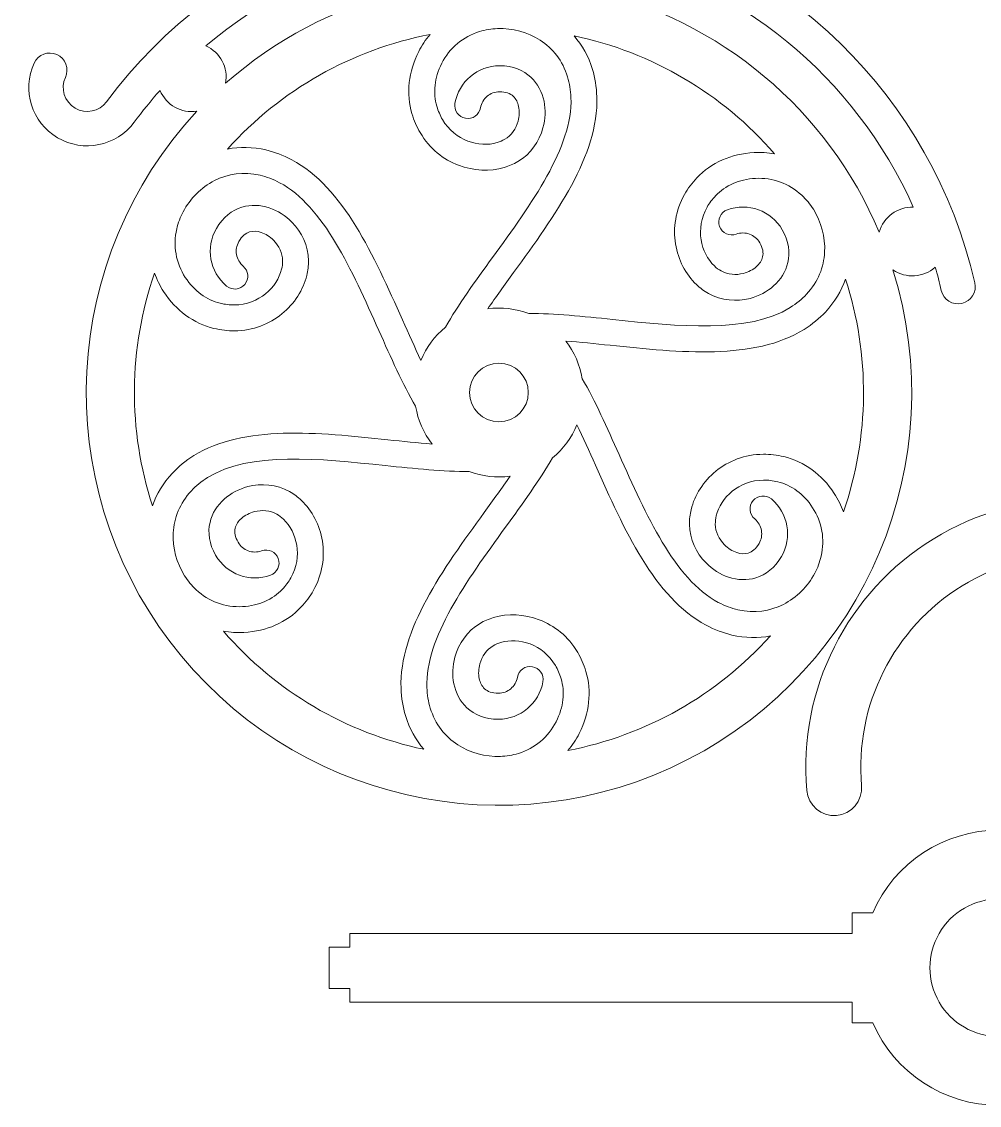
# Model space of a CAD drawing. Header units: millimetres. Extents: x -315 to 314, y -523 to 526.
# Drawn here: x -314.9 to -36.4, y 50.4 to 365.5 of the extents above; entities that cross this region are included whole.
import ezdxf

# ---------------------------------------------------------------- set-up
doc = ezdxf.new("R2010")
doc.units = ezdxf.units.MM
doc.header["$MEASUREMENT"] = 0
doc.layers.add('Camada 1', color=7, linetype='Continuous')

msp = doc.modelspace()

# ---------------------------------------------------------------- linework, layer by layer
at = {"layer": 'Camada 1', "color": 250, "lineweight": 20}
for points, knots in [([(-37.7139, 289.5833), (-50.1619, 343.5615), (-92.863, 385.3734), (-147.0912, 396.683), (-147.0912, 396.683), (-201.3194, 407.9925), (-257.1739, 386.7349), (-290.1606, 342.2323), (-290.1606, 342.2323), (-292.2935, 339.3548), (-296.2544, 338.5516), (-299.3398, 340.371), (-299.3398, 340.371), (-302.4251, 342.1903), (-303.6393, 346.0452), (-302.1536, 349.3043), (-302.1536, 349.3043), (-301.0081, 351.817), (-302.1164, 354.7824), (-304.6291, 355.9279), (-304.6291, 355.9279), (-307.1417, 357.0733), (-310.1072, 355.965), (-311.2527, 353.4523), (-311.2527, 353.4523), (-314.8609, 345.5373), (-311.9121, 336.1755), (-304.4192, 331.7571), (-304.4192, 331.7571), (-296.9263, 327.3386), (-287.3068, 329.2893), (-282.1269, 336.2775), (-282.1269, 336.2775), (-279.7686, 339.459), (-277.2684, 342.5328), (-274.6338, 345.4896), (-274.6338, 345.4896), (-272.8601, 341.2524), (-268.4279, 338.7684), (-263.8879, 339.4673), (-263.8879, 339.4673), (-303.6284, 296.8057), (-306.9539, 231.7526), (-271.771, 185.2608), (-271.771, 185.2608), (-236.5882, 138.7691), (-173.0789, 124.2936), (-121.2242, 150.9471), (-121.2242, 150.9471), (-69.3696, 177.6006), (-44.1764, 237.6695), (-61.5048, 293.3392), (-61.5048, 293.3392), (-57.7161, 290.7421), (-52.6453, 291.06), (-49.2106, 294.1101), (-49.2106, 294.1101), (-48.5667, 291.868), (-47.9824, 289.6092), (-47.4582, 287.3361), (-47.4582, 287.3361), (-46.8376, 284.6453), (-44.1533, 282.9671), (-41.4625, 283.5876), (-41.4625, 283.5876), (-38.7717, 284.2081), (-37.0934, 286.8925), (-37.7139, 289.5833)], [0, 0, 0, 0, 0.05555556, 0.05555556, 0.05555556, 0.05555556, 0.11111111, 0.11111111, 0.11111111, 0.11111111, 0.16666667, 0.16666667, 0.16666667, 0.16666667, 0.22222222, 0.22222222, 0.22222222, 0.22222222, 0.27777778, 0.27777778, 0.27777778, 0.27777778, 0.33333333, 0.33333333, 0.33333333, 0.33333333, 0.38888889, 0.38888889, 0.38888889, 0.38888889, 0.44444444, 0.44444444, 0.44444444, 0.44444444, 0.5, 0.5, 0.5, 0.5, 0.55555556, 0.55555556, 0.55555556, 0.55555556, 0.61111111, 0.61111111, 0.61111111, 0.61111111, 0.66666667, 0.66666667, 0.66666667, 0.66666667, 0.72222222, 0.72222222, 0.72222222, 0.72222222, 0.77777778, 0.77777778, 0.77777778, 0.77777778, 0.83333333, 0.83333333, 0.83333333, 0.83333333, 0.88888889, 0.88888889, 0.88888889, 0.88888889, 1, 1, 1, 1]), ([(-55.5928, 311.584), (-60.1847, 311.7025), (-64.2668, 308.6775), (-65.4898, 304.2498), (-65.4898, 304.2498), (-80.4913, 339.8701), (-111.7313, 366.0843), (-149.4152, 374.6733), (-149.4152, 374.6733), (-187.0991, 383.2624), (-226.6132, 373.1749), (-255.5686, 347.5734), (-255.5686, 347.5734), (-254.7521, 352.0937), (-257.1201, 356.5889), (-261.3099, 358.472), (-261.3099, 358.472), (-229.6293, 385.2588), (-187.1984, 395.5928), (-146.7485, 386.3733), (-146.7485, 386.3733), (-106.2986, 377.1538), (-72.5366, 349.4536), (-55.5928, 311.584)], [0, 0, 0, 0, 0.14285714, 0.14285714, 0.14285714, 0.14285714, 0.28571429, 0.28571429, 0.28571429, 0.28571429, 0.42857143, 0.42857143, 0.42857143, 0.42857143, 0.57142857, 0.57142857, 0.57142857, 0.57142857, 0.71428571, 0.71428571, 0.71428571, 0.71428571, 1, 1, 1, 1]), ([(-155.1352, 343.3989), (-154.6256, 329.0309), (-166.6806, 312.4291), (-177.9258, 296.9423), (-177.9258, 296.9423), (-183.0171, 289.9309), (-187.9538, 283.1321), (-191.6498, 276.6491), (-191.6498, 276.6491), (-194.7821, 274.0793), (-197.2295, 270.7741), (-198.7737, 267.0283), (-198.7737, 267.0283), (-200.5562, 270.7664), (-202.3277, 274.7422), (-204.1294, 278.7861), (-204.1294, 278.7861), (-212.4228, 297.3995), (-221.3132, 317.3535), (-236.3194, 325.3215), (-236.3194, 325.3215), (-238.8638, 326.6727), (-241.3744, 327.6103), (-243.8188, 328.1823), (-243.8188, 328.1823), (-247.6995, 329.0899), (-251.4659, 329.1193), (-254.9945, 328.4471), (-254.9945, 328.4471), (-239.5334, 345.6863), (-218.8524, 357.3882), (-196.1128, 361.7641), (-196.1128, 361.7641), (-197.4101, 360.2336), (-198.522, 358.5642), (-199.4172, 356.7983), (-199.4172, 356.7983), (-200.9534, 353.7683), (-201.8328, 350.7477), (-202.1582, 347.8281), (-202.1582, 347.8281), (-202.514, 344.6415), (-202.2078, 341.5807), (-201.3736, 338.7597), (-201.3736, 338.7597), (-200.775, 336.7361), (-199.9638, 334.8941), (-198.9854, 333.2333), (-198.9854, 333.2333), (-196.2258, 328.5513), (-192.1894, 325.4091), (-187.8252, 323.7399), (-187.8252, 323.7399), (-183.4356, 322.0615), (-178.6788, 321.8717), (-174.52, 323.1021), (-174.52, 323.1021), (-173.142, 323.5097), (-171.8188, 324.0785), (-170.584, 324.8061), (-170.584, 324.8061), (-166.8292, 327.0183), (-164.3594, 330.6751), (-163.2826, 334.5857), (-163.2826, 334.5857), (-162.576, 337.1525), (-162.4646, 339.8543), (-162.9804, 342.3451), (-162.9804, 342.3451), (-163.533, 345.0125), (-164.7876, 347.4603), (-166.7816, 349.3189), (-166.7816, 349.3189), (-168.9958, 351.3825), (-172.0222, 352.6723), (-175.88, 352.6723), (-175.88, 352.6723), (-179.102, 352.6723), (-182.0584, 351.5119), (-184.3538, 349.5849), (-184.3538, 349.5849), (-186.6874, 347.6263), (-188.3342, 344.8779), (-188.8794, 341.7541), (-188.8794, 341.7541), (-189.2376, 339.7023), (-187.8646, 337.7481), (-185.8128, 337.3899), (-185.8128, 337.3899), (-183.7608, 337.0317), (-181.8066, 338.4047), (-181.4484, 340.4565), (-181.4484, 340.4565), (-181.2148, 341.7953), (-180.5122, 342.9707), (-179.5176, 343.8055), (-179.5176, 343.8055), (-178.5376, 344.6277), (-177.2686, 345.1235), (-175.88, 345.1235), (-175.88, 345.1235), (-174.0896, 345.1235), (-172.7832, 344.6161), (-171.9126, 343.8051), (-171.9126, 343.8051), (-171.1118, 343.0587), (-170.595, 342.0149), (-170.3522, 340.8415), (-170.3522, 340.8415), (-170.0726, 339.4913), (-170.1404, 338.0007), (-170.5366, 336.5613), (-170.5366, 336.5613), (-171.126, 334.4205), (-172.4318, 332.4459), (-174.3878, 331.2935), (-174.3878, 331.2935), (-175.0736, 330.8895), (-175.8324, 330.5663), (-176.643, 330.3265), (-176.643, 330.3265), (-179.2498, 329.5555), (-182.2868, 329.6957), (-185.142, 330.7875), (-185.142, 330.7875), (-188.022, 331.8887), (-190.6832, 333.9581), (-192.4982, 337.0371), (-192.4982, 337.0371), (-193.1646, 338.1685), (-193.725, 339.4493), (-194.1488, 340.8827), (-194.1488, 340.8827), (-194.7072, 342.7703), (-194.9104, 344.8353), (-194.6684, 347.0023), (-194.6684, 347.0023), (-194.4392, 349.0591), (-193.806, 351.2139), (-192.694, 353.4073), (-192.694, 353.4073), (-191.5906, 355.5835), (-190.0332, 357.5465), (-188.137, 359.1397), (-188.137, 359.1397), (-186.3122, 360.6733), (-184.1458, 361.8737), (-181.7416, 362.6013), (-181.7416, 362.6013), (-180.0194, 363.1223), (-178.2534, 363.4119), (-176.4994, 363.4741), (-176.4994, 363.4741), (-172.1668, 363.6277), (-167.7626, 362.4753), (-164.0838, 360.0851), (-164.0838, 360.0851), (-160.4664, 357.7345), (-157.549, 354.1537), (-156.1128, 349.4075), (-156.1128, 349.4075), (-155.5522, 347.5545), (-155.2116, 345.5487), (-155.1352, 343.3989)], [0, 0, 0, 0, 0.02380952, 0.02380952, 0.02380952, 0.02380952, 0.04761905, 0.04761905, 0.04761905, 0.04761905, 0.07142857, 0.07142857, 0.07142857, 0.07142857, 0.0952381, 0.0952381, 0.0952381, 0.0952381, 0.11904762, 0.11904762, 0.11904762, 0.11904762, 0.14285714, 0.14285714, 0.14285714, 0.14285714, 0.16666667, 0.16666667, 0.16666667, 0.16666667, 0.19047619, 0.19047619, 0.19047619, 0.19047619, 0.21428571, 0.21428571, 0.21428571, 0.21428571, 0.23809524, 0.23809524, 0.23809524, 0.23809524, 0.26190476, 0.26190476, 0.26190476, 0.26190476, 0.28571429, 0.28571429, 0.28571429, 0.28571429, 0.30952381, 0.30952381, 0.30952381, 0.30952381, 0.33333333, 0.33333333, 0.33333333, 0.33333333, 0.35714286, 0.35714286, 0.35714286, 0.35714286, 0.38095238, 0.38095238, 0.38095238, 0.38095238, 0.4047619, 0.4047619, 0.4047619, 0.4047619, 0.42857143, 0.42857143, 0.42857143, 0.42857143, 0.45238095, 0.45238095, 0.45238095, 0.45238095, 0.47619048, 0.47619048, 0.47619048, 0.47619048, 0.5, 0.5, 0.5, 0.5, 0.52380952, 0.52380952, 0.52380952, 0.52380952, 0.54761905, 0.54761905, 0.54761905, 0.54761905, 0.57142857, 0.57142857, 0.57142857, 0.57142857, 0.5952381, 0.5952381, 0.5952381, 0.5952381, 0.61904762, 0.61904762, 0.61904762, 0.61904762, 0.64285714, 0.64285714, 0.64285714, 0.64285714, 0.66666667, 0.66666667, 0.66666667, 0.66666667, 0.69047619, 0.69047619, 0.69047619, 0.69047619, 0.71428571, 0.71428571, 0.71428571, 0.71428571, 0.73809524, 0.73809524, 0.73809524, 0.73809524, 0.76190476, 0.76190476, 0.76190476, 0.76190476, 0.78571429, 0.78571429, 0.78571429, 0.78571429, 0.80952381, 0.80952381, 0.80952381, 0.80952381, 0.83333333, 0.83333333, 0.83333333, 0.83333333, 0.85714286, 0.85714286, 0.85714286, 0.85714286, 0.88095238, 0.88095238, 0.88095238, 0.88095238, 0.9047619, 0.9047619, 0.9047619, 0.9047619, 0.92857143, 0.92857143, 0.92857143, 0.92857143, 0.95238095, 0.95238095, 0.95238095, 0.95238095, 1, 1, 1, 1]), ([(-81.3922, 298.4887), (-81.6192, 294.1807), (-83.2614, 289.8635), (-86.6536, 286.2467), (-86.6536, 286.2467), (-87.978, 284.8347), (-89.5448, 283.5367), (-91.3684, 282.3959), (-91.3684, 282.3959), (-103.5566, 274.7703), (-123.962, 276.9095), (-142.9964, 278.9049), (-142.9964, 278.9049), (-151.6142, 279.8082), (-159.9706, 280.6841), (-167.433, 280.6434), (-167.433, 280.6434), (-171.2245, 282.0711), (-175.3106, 282.5381), (-179.3265, 282.0025), (-179.3265, 282.0025), (-176.9804, 285.4152), (-174.4232, 288.9372), (-171.822, 292.5193), (-171.822, 292.5193), (-159.849, 309.0083), (-147.0136, 326.6847), (-147.6162, 343.6643), (-147.6162, 343.6643), (-147.7182, 346.5435), (-148.1614, 349.1865), (-148.8884, 351.5895), (-148.8884, 351.5895), (-150.0427, 355.4041), (-151.9005, 358.6808), (-154.2471, 361.4006), (-154.2471, 361.4006), (-131.5869, 356.6305), (-111.1122, 344.5712), (-95.9527, 327.066), (-95.9527, 327.066), (-97.9265, 327.424), (-99.9281, 327.5523), (-101.9052, 327.4447), (-101.9052, 327.4447), (-105.2974, 327.2601), (-108.3532, 326.5115), (-111.0442, 325.3335), (-111.0442, 325.3335), (-113.9818, 324.0485), (-116.4794, 322.2525), (-118.5054, 320.1199), (-118.5054, 320.1199), (-119.9586, 318.5897), (-121.148, 316.9659), (-122.0972, 315.2885), (-122.0972, 315.2885), (-124.772, 310.5575), (-125.4752, 305.4903), (-124.7386, 300.8765), (-124.7386, 300.8765), (-123.9976, 296.2359), (-121.7834, 292.0213), (-118.6386, 289.0351), (-118.6386, 289.0351), (-117.5966, 288.0457), (-116.4422, 287.1839), (-115.1946, 286.4783), (-115.1946, 286.4783), (-111.4016, 284.3329), (-106.9996, 284.0221), (-103.0746, 285.0449), (-103.0746, 285.0449), (-100.4986, 285.7165), (-98.103, 286.9711), (-96.2036, 288.6629), (-96.2036, 288.6629), (-94.17, 290.4753), (-92.6776, 292.7857), (-92.0648, 295.4417), (-92.0648, 295.4417), (-91.3848, 298.3913), (-91.7808, 301.6567), (-93.7098, 304.9979), (-93.7098, 304.9979), (-95.3208, 307.7885), (-97.804, 309.7683), (-100.6204, 310.7927), (-100.6204, 310.7927), (-103.4834, 311.8343), (-106.687, 311.8863), (-109.6652, 310.7967), (-109.6652, 310.7967), (-111.621, 310.0809), (-112.6268, 307.9147), (-111.9112, 305.9587), (-111.9112, 305.9587), (-111.1954, 304.0025), (-109.0292, 302.9967), (-107.0732, 303.7123), (-107.0732, 303.7123), (-105.797, 304.1795), (-104.4278, 304.1587), (-103.2074, 303.7147), (-103.2074, 303.7147), (-102.0054, 303.2771), (-100.9416, 302.4261), (-100.2474, 301.2237), (-100.2474, 301.2237), (-99.352, 299.6729), (-99.1384, 298.2881), (-99.4056, 297.1285), (-99.4056, 297.1285), (-99.6514, 296.0617), (-100.297, 295.0925), (-101.1918, 294.2955), (-101.1918, 294.2955), (-102.2212, 293.3783), (-103.546, 292.6917), (-104.9908, 292.3151), (-104.9908, 292.3151), (-107.1394, 291.7549), (-109.5024, 291.8987), (-111.4784, 293.0165), (-111.4784, 293.0165), (-112.171, 293.4081), (-112.8304, 293.9037), (-113.4436, 294.4857), (-113.4436, 294.4857), (-115.4146, 296.3581), (-116.8116, 299.0577), (-117.2936, 302.0769), (-117.2936, 302.0769), (-117.78, 305.1213), (-117.3184, 308.4607), (-115.5594, 311.5721), (-115.5594, 311.5721), (-114.9128, 312.7149), (-114.084, 313.8409), (-113.0542, 314.9245), (-113.0542, 314.9245), (-111.6988, 316.3517), (-110.0124, 317.5603), (-108.0144, 318.4341), (-108.0144, 318.4341), (-106.1186, 319.2641), (-103.936, 319.7933), (-101.4802, 319.9267), (-101.4802, 319.9267), (-99.044, 320.0593), (-96.5654, 319.6923), (-94.2374, 318.8465), (-94.2374, 318.8465), (-91.9968, 318.0329), (-89.8742, 316.7571), (-88.042, 315.0389), (-88.042, 315.0389), (-86.7296, 313.8077), (-85.5958, 312.4231), (-84.665, 310.9355), (-84.665, 310.9355), (-82.3656, 307.2599), (-81.1614, 302.8695), (-81.3922, 298.4887)], [0, 0, 0, 0, 0.02380952, 0.02380952, 0.02380952, 0.02380952, 0.04761905, 0.04761905, 0.04761905, 0.04761905, 0.07142857, 0.07142857, 0.07142857, 0.07142857, 0.0952381, 0.0952381, 0.0952381, 0.0952381, 0.11904762, 0.11904762, 0.11904762, 0.11904762, 0.14285714, 0.14285714, 0.14285714, 0.14285714, 0.16666667, 0.16666667, 0.16666667, 0.16666667, 0.19047619, 0.19047619, 0.19047619, 0.19047619, 0.21428571, 0.21428571, 0.21428571, 0.21428571, 0.23809524, 0.23809524, 0.23809524, 0.23809524, 0.26190476, 0.26190476, 0.26190476, 0.26190476, 0.28571429, 0.28571429, 0.28571429, 0.28571429, 0.30952381, 0.30952381, 0.30952381, 0.30952381, 0.33333333, 0.33333333, 0.33333333, 0.33333333, 0.35714286, 0.35714286, 0.35714286, 0.35714286, 0.38095238, 0.38095238, 0.38095238, 0.38095238, 0.4047619, 0.4047619, 0.4047619, 0.4047619, 0.42857143, 0.42857143, 0.42857143, 0.42857143, 0.45238095, 0.45238095, 0.45238095, 0.45238095, 0.47619048, 0.47619048, 0.47619048, 0.47619048, 0.5, 0.5, 0.5, 0.5, 0.52380952, 0.52380952, 0.52380952, 0.52380952, 0.54761905, 0.54761905, 0.54761905, 0.54761905, 0.57142857, 0.57142857, 0.57142857, 0.57142857, 0.5952381, 0.5952381, 0.5952381, 0.5952381, 0.61904762, 0.61904762, 0.61904762, 0.61904762, 0.64285714, 0.64285714, 0.64285714, 0.64285714, 0.66666667, 0.66666667, 0.66666667, 0.66666667, 0.69047619, 0.69047619, 0.69047619, 0.69047619, 0.71428571, 0.71428571, 0.71428571, 0.71428571, 0.73809524, 0.73809524, 0.73809524, 0.73809524, 0.76190476, 0.76190476, 0.76190476, 0.76190476, 0.78571429, 0.78571429, 0.78571429, 0.78571429, 0.80952381, 0.80952381, 0.80952381, 0.80952381, 0.83333333, 0.83333333, 0.83333333, 0.83333333, 0.85714286, 0.85714286, 0.85714286, 0.85714286, 0.88095238, 0.88095238, 0.88095238, 0.88095238, 0.9047619, 0.9047619, 0.9047619, 0.9047619, 0.92857143, 0.92857143, 0.92857143, 0.92857143, 0.95238095, 0.95238095, 0.95238095, 0.95238095, 1, 1, 1, 1]), ([(-200.299, 253.6792), (-199.6396, 249.6819), (-198.001, 245.91), (-195.5293, 242.7), (-195.5293, 242.7), (-199.6578, 243.0252), (-203.9867, 243.4789), (-208.3894, 243.9405), (-208.3894, 243.9405), (-228.6558, 246.0649), (-250.3818, 248.3429), (-264.7854, 239.3311), (-264.7854, 239.3311), (-267.2278, 237.8029), (-269.295, 236.0977), (-271.0126, 234.2667), (-271.0126, 234.2667), (-273.7389, 231.3596), (-275.6475, 228.1126), (-276.8298, 224.7206), (-276.8298, 224.7206), (-284.0287, 246.7297), (-283.8224, 270.4908), (-276.2425, 292.3716), (-276.2425, 292.3716), (-275.5656, 290.4832), (-274.676, 288.6857), (-273.5942, 287.0275), (-273.5942, 287.0275), (-271.7382, 284.1821), (-269.562, 281.9101), (-267.1964, 280.1685), (-267.1964, 280.1685), (-264.6146, 278.2671), (-261.8106, 277.0019), (-258.9506, 276.3139), (-258.9506, 276.3139), (-256.8988, 275.8205), (-254.898, 275.6021), (-252.9704, 275.6189), (-252.9704, 275.6189), (-247.536, 275.6679), (-242.7964, 277.5923), (-239.1688, 280.5373), (-239.1688, 280.5373), (-235.5204, 283.4995), (-232.9776, 287.5241), (-231.9638, 291.7409), (-231.9638, 291.7409), (-231.6278, 293.1381), (-231.4588, 294.5685), (-231.4716, 296.0017), (-231.4716, 296.0017), (-231.51, 300.3595), (-233.442, 304.3269), (-236.2902, 307.2147), (-236.2902, 307.2147), (-238.1598, 309.1099), (-240.444, 310.5573), (-242.859, 311.3561), (-242.859, 311.3561), (-245.4454, 312.2111), (-248.1924, 312.3485), (-250.799, 311.5511), (-250.799, 311.5511), (-253.6934, 310.6653), (-256.3236, 308.6893), (-258.2524, 305.3483), (-258.2524, 305.3483), (-259.8634, 302.5579), (-260.3366, 299.4175), (-259.8156, 296.4661), (-259.8156, 296.4661), (-259.2862, 293.4659), (-257.7294, 290.6655), (-255.2966, 288.6313), (-255.2966, 288.6313), (-253.6988, 287.2953), (-251.32, 287.5073), (-249.9838, 289.1051), (-249.9838, 289.1051), (-248.6476, 290.7031), (-248.8596, 293.0819), (-250.4574, 294.4181), (-250.4574, 294.4181), (-251.5, 295.2897), (-252.1666, 296.4859), (-252.3924, 297.7647), (-252.3924, 297.7647), (-252.6144, 299.0245), (-252.4092, 300.3713), (-251.715, 301.5739), (-251.715, 301.5739), (-250.8198, 303.1245), (-249.7272, 304.0021), (-248.5894, 304.3505), (-248.5894, 304.3505), (-247.5426, 304.6709), (-246.3804, 304.5965), (-245.2428, 304.2201), (-245.2428, 304.2201), (-243.9336, 303.7871), (-242.6766, 302.9831), (-241.6282, 301.9203), (-241.6282, 301.9203), (-240.0688, 300.3395), (-239.0118, 298.2213), (-238.9918, 295.9511), (-238.9918, 295.9511), (-238.9848, 295.1553), (-239.0842, 294.3365), (-239.2818, 293.5147), (-239.2818, 293.5147), (-239.9176, 290.8715), (-241.5574, 288.3115), (-243.9306, 286.3847), (-243.9306, 286.3847), (-246.3242, 284.4413), (-249.447, 283.1713), (-253.021, 283.1389), (-253.021, 283.1389), (-254.334, 283.1275), (-255.7234, 283.2825), (-257.1768, 283.6323), (-257.1768, 283.6323), (-259.0906, 284.0925), (-260.9806, 284.9489), (-262.7362, 286.2421), (-262.7362, 286.2421), (-264.4028, 287.4689), (-265.9524, 289.0947), (-267.296, 291.1545), (-267.296, 291.1545), (-268.6288, 293.1981), (-269.5502, 295.5283), (-269.9818, 297.9671), (-269.9818, 297.9671), (-270.3976, 300.3143), (-270.354, 302.7905), (-269.782, 305.2365), (-269.782, 305.2365), (-269.372, 306.9885), (-268.7398, 308.6627), (-267.9168, 310.2127), (-267.9168, 310.2127), (-265.8834, 314.0417), (-262.6834, 317.2797), (-258.774, 319.2705), (-258.774, 319.2705), (-254.9296, 321.2279), (-250.3698, 321.9641), (-245.5414, 320.8347), (-245.5414, 320.8347), (-243.6564, 320.3937), (-241.749, 319.6859), (-239.849, 318.6771), (-239.849, 318.6771), (-227.1512, 311.9345), (-218.801, 293.1935), (-211.0118, 275.7115), (-211.0118, 275.7115), (-207.4852, 267.7965), (-204.0655, 260.1215), (-200.299, 253.6792)], [0, 0, 0, 0, 0.02380952, 0.02380952, 0.02380952, 0.02380952, 0.04761905, 0.04761905, 0.04761905, 0.04761905, 0.07142857, 0.07142857, 0.07142857, 0.07142857, 0.0952381, 0.0952381, 0.0952381, 0.0952381, 0.11904762, 0.11904762, 0.11904762, 0.11904762, 0.14285714, 0.14285714, 0.14285714, 0.14285714, 0.16666667, 0.16666667, 0.16666667, 0.16666667, 0.19047619, 0.19047619, 0.19047619, 0.19047619, 0.21428571, 0.21428571, 0.21428571, 0.21428571, 0.23809524, 0.23809524, 0.23809524, 0.23809524, 0.26190476, 0.26190476, 0.26190476, 0.26190476, 0.28571429, 0.28571429, 0.28571429, 0.28571429, 0.30952381, 0.30952381, 0.30952381, 0.30952381, 0.33333333, 0.33333333, 0.33333333, 0.33333333, 0.35714286, 0.35714286, 0.35714286, 0.35714286, 0.38095238, 0.38095238, 0.38095238, 0.38095238, 0.4047619, 0.4047619, 0.4047619, 0.4047619, 0.42857143, 0.42857143, 0.42857143, 0.42857143, 0.45238095, 0.45238095, 0.45238095, 0.45238095, 0.47619048, 0.47619048, 0.47619048, 0.47619048, 0.5, 0.5, 0.5, 0.5, 0.52380952, 0.52380952, 0.52380952, 0.52380952, 0.54761905, 0.54761905, 0.54761905, 0.54761905, 0.57142857, 0.57142857, 0.57142857, 0.57142857, 0.5952381, 0.5952381, 0.5952381, 0.5952381, 0.61904762, 0.61904762, 0.61904762, 0.61904762, 0.64285714, 0.64285714, 0.64285714, 0.64285714, 0.66666667, 0.66666667, 0.66666667, 0.66666667, 0.69047619, 0.69047619, 0.69047619, 0.69047619, 0.71428571, 0.71428571, 0.71428571, 0.71428571, 0.73809524, 0.73809524, 0.73809524, 0.73809524, 0.76190476, 0.76190476, 0.76190476, 0.76190476, 0.78571429, 0.78571429, 0.78571429, 0.78571429, 0.80952381, 0.80952381, 0.80952381, 0.80952381, 0.83333333, 0.83333333, 0.83333333, 0.83333333, 0.85714286, 0.85714286, 0.85714286, 0.85714286, 0.88095238, 0.88095238, 0.88095238, 0.88095238, 0.9047619, 0.9047619, 0.9047619, 0.9047619, 0.92857143, 0.92857143, 0.92857143, 0.92857143, 0.95238095, 0.95238095, 0.95238095, 0.95238095, 1, 1, 1, 1]), ([(-75.3344, 290.6266), (-68.1356, 268.6175), (-68.3421, 244.8564), (-75.9222, 222.9757), (-75.9222, 222.9757), (-76.5989, 224.8641), (-77.4888, 226.6618), (-78.5704, 228.3201), (-78.5704, 228.3201), (-80.4264, 231.1655), (-82.6026, 233.4377), (-84.9682, 235.1791), (-84.9682, 235.1791), (-87.55, 237.0807), (-90.354, 238.3457), (-93.214, 239.0339), (-93.214, 239.0339), (-95.2658, 239.5273), (-97.2668, 239.7455), (-99.194, 239.7289), (-99.194, 239.7289), (-104.6286, 239.6797), (-109.3684, 237.7551), (-112.9958, 234.8103), (-112.9958, 234.8103), (-116.6442, 231.8483), (-119.187, 227.8235), (-120.2008, 223.6069), (-120.2008, 223.6069), (-120.5366, 222.2097), (-120.7058, 220.7791), (-120.693, 219.3459), (-120.693, 219.3459), (-120.6546, 214.9883), (-118.7226, 211.0207), (-115.8744, 208.1329), (-115.8744, 208.1329), (-114.0048, 206.2379), (-111.7204, 204.7905), (-109.3056, 203.9915), (-109.3056, 203.9915), (-106.7192, 203.1365), (-103.9722, 202.9993), (-101.3656, 203.7965), (-101.3656, 203.7965), (-98.4712, 204.6825), (-95.8412, 206.6581), (-93.9122, 209.9993), (-93.9122, 209.9993), (-92.301, 212.7897), (-91.828, 215.9301), (-92.349, 218.8815), (-92.349, 218.8815), (-92.8786, 221.8817), (-94.4352, 224.6821), (-96.868, 226.7165), (-96.868, 226.7165), (-98.4658, 228.0523), (-100.8446, 227.8403), (-102.1808, 226.2425), (-102.1808, 226.2425), (-103.517, 224.6445), (-103.305, 222.2657), (-101.7072, 220.9295), (-101.7072, 220.9295), (-100.6646, 220.0579), (-99.998, 218.8617), (-99.7722, 217.5829), (-99.7722, 217.5829), (-99.5502, 216.3231), (-99.7554, 214.9763), (-100.4496, 213.7739), (-100.4496, 213.7739), (-101.3448, 212.2231), (-102.4374, 211.3457), (-103.5752, 210.9973), (-103.5752, 210.9973), (-104.622, 210.6767), (-105.7842, 210.7513), (-106.9218, 211.1277), (-106.9218, 211.1277), (-108.2308, 211.5605), (-109.4878, 212.3647), (-110.5364, 213.4275), (-110.5364, 213.4275), (-112.0958, 215.0081), (-113.1528, 217.1265), (-113.1728, 219.3967), (-113.1728, 219.3967), (-113.1798, 220.1923), (-113.0804, 221.0111), (-112.883, 221.8331), (-112.883, 221.8331), (-112.247, 224.4763), (-110.6074, 227.0359), (-108.2338, 228.9629), (-108.2338, 228.9629), (-105.8404, 230.9065), (-102.7176, 232.1763), (-99.1436, 232.2087), (-99.1436, 232.2087), (-97.8306, 232.2201), (-96.441, 232.0653), (-94.9878, 231.7153), (-94.9878, 231.7153), (-93.074, 231.2551), (-91.1842, 230.3989), (-89.4284, 229.1055), (-89.4284, 229.1055), (-87.7618, 227.8787), (-86.2122, 226.2531), (-84.8686, 224.1931), (-84.8686, 224.1931), (-83.5358, 222.1495), (-82.6142, 219.8195), (-82.1828, 217.3805), (-82.1828, 217.3805), (-81.767, 215.0333), (-81.8106, 212.5571), (-82.3826, 210.1113), (-82.3826, 210.1113), (-82.7926, 208.3591), (-83.4248, 206.6849), (-84.2478, 205.1351), (-84.2478, 205.1351), (-86.2812, 201.3059), (-89.4812, 198.0679), (-93.3906, 196.0773), (-93.3906, 196.0773), (-97.2348, 194.1199), (-101.7948, 193.3835), (-106.6232, 194.5129), (-106.6232, 194.5129), (-108.5082, 194.9539), (-110.4156, 195.6617), (-112.3154, 196.6705), (-112.3154, 196.6705), (-125.0134, 203.4131), (-133.3636, 222.1543), (-141.1528, 239.6363), (-141.1528, 239.6363), (-144.6794, 247.5511), (-148.099, 255.2259), (-151.8654, 261.6681), (-151.8654, 261.6681), (-152.5247, 265.6656), (-154.1634, 269.4377), (-156.6351, 272.6478), (-156.6351, 272.6478), (-152.5067, 272.3226), (-148.1778, 271.8689), (-143.775, 271.4073), (-143.775, 271.4073), (-123.5086, 269.2829), (-101.7826, 267.0049), (-87.379, 276.0167), (-87.379, 276.0167), (-84.9366, 277.5449), (-82.8694, 279.2501), (-81.1518, 281.0811), (-81.1518, 281.0811), (-78.4255, 283.9882), (-76.5169, 287.2352), (-75.3344, 290.6266)], [0, 0, 0, 0, 0.02380952, 0.02380952, 0.02380952, 0.02380952, 0.04761905, 0.04761905, 0.04761905, 0.04761905, 0.07142857, 0.07142857, 0.07142857, 0.07142857, 0.0952381, 0.0952381, 0.0952381, 0.0952381, 0.11904762, 0.11904762, 0.11904762, 0.11904762, 0.14285714, 0.14285714, 0.14285714, 0.14285714, 0.16666667, 0.16666667, 0.16666667, 0.16666667, 0.19047619, 0.19047619, 0.19047619, 0.19047619, 0.21428571, 0.21428571, 0.21428571, 0.21428571, 0.23809524, 0.23809524, 0.23809524, 0.23809524, 0.26190476, 0.26190476, 0.26190476, 0.26190476, 0.28571429, 0.28571429, 0.28571429, 0.28571429, 0.30952381, 0.30952381, 0.30952381, 0.30952381, 0.33333333, 0.33333333, 0.33333333, 0.33333333, 0.35714286, 0.35714286, 0.35714286, 0.35714286, 0.38095238, 0.38095238, 0.38095238, 0.38095238, 0.4047619, 0.4047619, 0.4047619, 0.4047619, 0.42857143, 0.42857143, 0.42857143, 0.42857143, 0.45238095, 0.45238095, 0.45238095, 0.45238095, 0.47619048, 0.47619048, 0.47619048, 0.47619048, 0.5, 0.5, 0.5, 0.5, 0.52380952, 0.52380952, 0.52380952, 0.52380952, 0.54761905, 0.54761905, 0.54761905, 0.54761905, 0.57142857, 0.57142857, 0.57142857, 0.57142857, 0.5952381, 0.5952381, 0.5952381, 0.5952381, 0.61904762, 0.61904762, 0.61904762, 0.61904762, 0.64285714, 0.64285714, 0.64285714, 0.64285714, 0.66666667, 0.66666667, 0.66666667, 0.66666667, 0.69047619, 0.69047619, 0.69047619, 0.69047619, 0.71428571, 0.71428571, 0.71428571, 0.71428571, 0.73809524, 0.73809524, 0.73809524, 0.73809524, 0.76190476, 0.76190476, 0.76190476, 0.76190476, 0.78571429, 0.78571429, 0.78571429, 0.78571429, 0.80952381, 0.80952381, 0.80952381, 0.80952381, 0.83333333, 0.83333333, 0.83333333, 0.83333333, 0.85714286, 0.85714286, 0.85714286, 0.85714286, 0.88095238, 0.88095238, 0.88095238, 0.88095238, 0.9047619, 0.9047619, 0.9047619, 0.9047619, 0.92857143, 0.92857143, 0.92857143, 0.92857143, 0.95238095, 0.95238095, 0.95238095, 0.95238095, 1, 1, 1, 1]), ([(-176.0822, 266.2179), (-171.3635, 266.2179), (-167.5382, 262.3926), (-167.5382, 257.6739), (-167.5382, 257.6739), (-167.5382, 252.9551), (-171.3635, 249.1299), (-176.0823, 249.1299), (-176.0823, 249.1299), (-180.801, 249.1299), (-184.6262, 252.9552), (-184.6262, 257.6739), (-184.6262, 257.6739), (-184.6262, 262.3926), (-180.8009, 266.2179), (-176.0822, 266.2179)], [0, 0, 0, 0, 0.2, 0.2, 0.2, 0.2, 0.4, 0.4, 0.4, 0.4, 0.6, 0.6, 0.6, 0.6, 1, 1, 1, 1]), ([(-148.0352, 236.5617), (-139.7418, 217.9483), (-130.8516, 197.9941), (-115.8452, 190.0261), (-115.8452, 190.0261), (-113.3006, 188.6749), (-110.7902, 187.7373), (-108.3458, 187.1653), (-108.3458, 187.1653), (-104.4651, 186.2579), (-100.6987, 186.2285), (-97.1701, 186.9005), (-97.1701, 186.9005), (-112.6312, 169.6614), (-133.3122, 157.9595), (-156.0516, 153.5837), (-156.0516, 153.5837), (-154.7546, 155.114), (-153.6428, 156.7834), (-152.7474, 158.5493), (-152.7474, 158.5493), (-151.2112, 161.5793), (-150.3316, 164.6001), (-150.0062, 167.5195), (-150.0062, 167.5195), (-149.6504, 170.7061), (-149.9568, 173.7671), (-150.7908, 176.5879), (-150.7908, 176.5879), (-151.3894, 178.6115), (-152.201, 180.4535), (-153.179, 182.1143), (-153.179, 182.1143), (-155.9388, 186.7961), (-159.9754, 189.9387), (-164.3394, 191.6077), (-164.3394, 191.6077), (-168.7288, 193.2863), (-173.4858, 193.4761), (-177.6444, 192.2457), (-177.6444, 192.2457), (-179.0224, 191.8379), (-180.3458, 191.2691), (-181.5806, 190.5415), (-181.5806, 190.5415), (-185.3352, 188.3293), (-187.8052, 184.6725), (-188.882, 180.7619), (-188.882, 180.7619), (-189.5884, 178.1953), (-189.6996, 175.4933), (-189.1842, 173.0025), (-189.1842, 173.0025), (-188.6314, 170.3351), (-187.3768, 167.8875), (-185.383, 166.0287), (-185.383, 166.0287), (-183.1686, 163.9651), (-180.1426, 162.6753), (-176.2846, 162.6753), (-176.2846, 162.6753), (-173.0624, 162.6751), (-170.1062, 163.8357), (-167.8108, 165.7627), (-167.8108, 165.7627), (-165.4774, 167.7213), (-163.8304, 170.4697), (-163.285, 173.5937), (-163.285, 173.5937), (-162.927, 175.6453), (-164.3, 177.5995), (-166.3518, 177.9577), (-166.3518, 177.9577), (-168.4038, 178.3159), (-170.358, 176.9429), (-170.7162, 174.8911), (-170.7162, 174.8911), (-170.9498, 173.5523), (-171.6524, 172.3769), (-172.647, 171.5421), (-172.647, 171.5421), (-173.627, 170.7199), (-174.896, 170.2241), (-176.2844, 170.2241), (-176.2844, 170.2241), (-178.075, 170.2241), (-179.3812, 170.7315), (-180.2518, 171.5427), (-180.2518, 171.5427), (-181.0528, 172.2889), (-181.5694, 173.3327), (-181.8122, 174.5061), (-181.8122, 174.5061), (-182.0918, 175.8561), (-182.024, 177.3469), (-181.6278, 178.7863), (-181.6278, 178.7863), (-181.0386, 180.9271), (-179.7326, 182.9017), (-177.7766, 184.0541), (-177.7766, 184.0541), (-177.091, 184.4581), (-176.3322, 184.7813), (-175.5216, 185.0213), (-175.5216, 185.0213), (-172.9146, 185.7921), (-169.878, 185.6521), (-167.0224, 184.5599), (-167.0224, 184.5599), (-164.1426, 183.4591), (-161.4814, 181.3895), (-159.6664, 178.3105), (-159.6664, 178.3105), (-159, 177.1791), (-158.4394, 175.8983), (-158.0158, 174.4649), (-158.0158, 174.4649), (-157.4574, 172.5773), (-157.254, 170.5125), (-157.4962, 168.3453), (-157.4962, 168.3453), (-157.7254, 166.2887), (-158.3584, 164.1337), (-159.4706, 161.9403), (-159.4706, 161.9403), (-160.574, 159.7641), (-162.131, 157.8011), (-164.0276, 156.2079), (-164.0276, 156.2079), (-165.8524, 154.6743), (-168.0186, 153.4739), (-170.4228, 152.7463), (-170.4228, 152.7463), (-172.1452, 152.2253), (-173.9112, 151.9357), (-175.665, 151.8735), (-175.665, 151.8735), (-179.9978, 151.7199), (-184.402, 152.8723), (-188.0806, 155.2625), (-188.0806, 155.2625), (-191.6978, 157.6131), (-194.6156, 161.1939), (-196.0518, 165.9401), (-196.0518, 165.9401), (-196.6122, 167.7931), (-196.953, 169.7989), (-197.0292, 171.9485), (-197.0292, 171.9485), (-197.539, 186.3167), (-185.4838, 202.9187), (-174.2386, 218.4053), (-174.2386, 218.4053), (-169.1474, 225.4168), (-164.2106, 232.2157), (-160.5147, 238.6987), (-160.5147, 238.6987), (-157.3825, 241.2684), (-154.9351, 244.5735), (-153.3909, 248.3191), (-153.3909, 248.3191), (-151.6083, 244.5812), (-149.8367, 240.6053), (-148.0352, 236.5617)], [0, 0, 0, 0, 0.02380952, 0.02380952, 0.02380952, 0.02380952, 0.04761905, 0.04761905, 0.04761905, 0.04761905, 0.07142857, 0.07142857, 0.07142857, 0.07142857, 0.0952381, 0.0952381, 0.0952381, 0.0952381, 0.11904762, 0.11904762, 0.11904762, 0.11904762, 0.14285714, 0.14285714, 0.14285714, 0.14285714, 0.16666667, 0.16666667, 0.16666667, 0.16666667, 0.19047619, 0.19047619, 0.19047619, 0.19047619, 0.21428571, 0.21428571, 0.21428571, 0.21428571, 0.23809524, 0.23809524, 0.23809524, 0.23809524, 0.26190476, 0.26190476, 0.26190476, 0.26190476, 0.28571429, 0.28571429, 0.28571429, 0.28571429, 0.30952381, 0.30952381, 0.30952381, 0.30952381, 0.33333333, 0.33333333, 0.33333333, 0.33333333, 0.35714286, 0.35714286, 0.35714286, 0.35714286, 0.38095238, 0.38095238, 0.38095238, 0.38095238, 0.4047619, 0.4047619, 0.4047619, 0.4047619, 0.42857143, 0.42857143, 0.42857143, 0.42857143, 0.45238095, 0.45238095, 0.45238095, 0.45238095, 0.47619048, 0.47619048, 0.47619048, 0.47619048, 0.5, 0.5, 0.5, 0.5, 0.52380952, 0.52380952, 0.52380952, 0.52380952, 0.54761905, 0.54761905, 0.54761905, 0.54761905, 0.57142857, 0.57142857, 0.57142857, 0.57142857, 0.5952381, 0.5952381, 0.5952381, 0.5952381, 0.61904762, 0.61904762, 0.61904762, 0.61904762, 0.64285714, 0.64285714, 0.64285714, 0.64285714, 0.66666667, 0.66666667, 0.66666667, 0.66666667, 0.69047619, 0.69047619, 0.69047619, 0.69047619, 0.71428571, 0.71428571, 0.71428571, 0.71428571, 0.73809524, 0.73809524, 0.73809524, 0.73809524, 0.76190476, 0.76190476, 0.76190476, 0.76190476, 0.78571429, 0.78571429, 0.78571429, 0.78571429, 0.80952381, 0.80952381, 0.80952381, 0.80952381, 0.83333333, 0.83333333, 0.83333333, 0.83333333, 0.85714286, 0.85714286, 0.85714286, 0.85714286, 0.88095238, 0.88095238, 0.88095238, 0.88095238, 0.9047619, 0.9047619, 0.9047619, 0.9047619, 0.92857143, 0.92857143, 0.92857143, 0.92857143, 0.95238095, 0.95238095, 0.95238095, 0.95238095, 1, 1, 1, 1]), ([(-260.796, 232.9519), (-248.6078, 240.5775), (-228.2024, 238.4383), (-209.168, 236.4429), (-209.168, 236.4429), (-200.5503, 235.5396), (-192.1938, 234.6637), (-184.7315, 234.7044), (-184.7315, 234.7044), (-180.9399, 233.2767), (-176.8539, 232.8097), (-172.838, 233.3452), (-172.838, 233.3452), (-175.1839, 229.9325), (-177.7412, 226.4103), (-180.3424, 222.8283), (-180.3424, 222.8283), (-192.3154, 206.3393), (-205.1512, 188.6631), (-204.5484, 171.6833), (-204.5484, 171.6833), (-204.4462, 168.8039), (-204.003, 166.1611), (-203.2762, 163.7581), (-203.2762, 163.7581), (-202.1218, 159.9436), (-200.264, 156.6672), (-197.9178, 153.9473), (-197.9178, 153.9473), (-220.5778, 158.7175), (-241.0523, 170.7767), (-256.2117, 188.2817), (-256.2117, 188.2817), (-254.2378, 187.9238), (-252.2362, 187.7955), (-250.2592, 187.9031), (-250.2592, 187.9031), (-246.867, 188.0877), (-243.8112, 188.8363), (-241.1202, 190.0143), (-241.1202, 190.0143), (-238.1826, 191.2993), (-235.685, 193.0953), (-233.659, 195.2279), (-233.659, 195.2279), (-232.2058, 196.7581), (-231.0164, 198.3819), (-230.0672, 200.0593), (-230.0672, 200.0593), (-227.3924, 204.7903), (-226.6892, 209.8573), (-227.4258, 214.4713), (-227.4258, 214.4713), (-228.1668, 219.1119), (-230.381, 223.3265), (-233.5258, 226.3127), (-233.5258, 226.3127), (-234.568, 227.3021), (-235.7222, 228.1639), (-236.9698, 228.8695), (-236.9698, 228.8695), (-240.7628, 231.0149), (-245.1648, 231.3257), (-249.0898, 230.3029), (-249.0898, 230.3029), (-251.6658, 229.6313), (-254.0614, 228.3767), (-255.9608, 226.6849), (-255.9608, 226.6849), (-257.9944, 224.8725), (-259.4868, 222.5621), (-260.0996, 219.9061), (-260.0996, 219.9061), (-260.7796, 216.9565), (-260.3836, 213.6909), (-258.4546, 210.3499), (-258.4546, 210.3499), (-256.8436, 207.5593), (-254.3604, 205.5795), (-251.544, 204.5551), (-251.544, 204.5551), (-248.681, 203.5135), (-245.4774, 203.4615), (-242.4992, 204.5511), (-242.4992, 204.5511), (-240.5434, 205.2669), (-239.5376, 207.4331), (-240.2532, 209.3891), (-240.2532, 209.3891), (-240.969, 211.3453), (-243.1352, 212.3511), (-245.0912, 211.6355), (-245.0912, 211.6355), (-246.3674, 211.1683), (-247.7366, 211.1891), (-248.957, 211.6331), (-248.957, 211.6331), (-250.159, 212.0707), (-251.2228, 212.9217), (-251.917, 214.1241), (-251.917, 214.1241), (-252.8124, 215.6749), (-253.026, 217.0597), (-252.7588, 218.2193), (-252.7588, 218.2193), (-252.513, 219.2861), (-251.8674, 220.2553), (-250.9726, 221.0523), (-250.9726, 221.0523), (-249.9432, 221.9695), (-248.6184, 222.6561), (-247.1736, 223.0327), (-247.1736, 223.0327), (-245.025, 223.5929), (-242.662, 223.4491), (-240.686, 222.3313), (-240.686, 222.3313), (-239.9934, 221.9397), (-239.334, 221.4441), (-238.721, 220.8621), (-238.721, 220.8621), (-236.7498, 218.9897), (-235.3528, 216.2899), (-234.8708, 213.2709), (-234.8708, 213.2709), (-234.3844, 210.2265), (-234.846, 206.8871), (-236.605, 203.7757), (-236.605, 203.7757), (-237.2516, 202.6329), (-238.0806, 201.5069), (-239.1102, 200.4235), (-239.1102, 200.4235), (-240.4656, 198.9961), (-242.1522, 197.7875), (-244.15, 196.9137), (-244.15, 196.9137), (-246.0458, 196.0839), (-248.2284, 195.5545), (-250.6842, 195.4211), (-250.6842, 195.4211), (-253.1204, 195.2885), (-255.599, 195.6555), (-257.927, 196.5013), (-257.927, 196.5013), (-260.1676, 197.3149), (-262.2902, 198.5907), (-264.1224, 200.3089), (-264.1224, 200.3089), (-265.4348, 201.5401), (-266.5686, 202.9247), (-267.4994, 204.4123), (-267.4994, 204.4123), (-269.7988, 208.0879), (-271.003, 212.4783), (-270.7722, 216.8591), (-270.7722, 216.8591), (-270.5452, 221.1671), (-268.903, 225.4843), (-265.5108, 229.1011), (-265.5108, 229.1011), (-264.1862, 230.5131), (-262.6196, 231.8111), (-260.796, 232.9519)], [0, 0, 0, 0, 0.02380952, 0.02380952, 0.02380952, 0.02380952, 0.04761905, 0.04761905, 0.04761905, 0.04761905, 0.07142857, 0.07142857, 0.07142857, 0.07142857, 0.0952381, 0.0952381, 0.0952381, 0.0952381, 0.11904762, 0.11904762, 0.11904762, 0.11904762, 0.14285714, 0.14285714, 0.14285714, 0.14285714, 0.16666667, 0.16666667, 0.16666667, 0.16666667, 0.19047619, 0.19047619, 0.19047619, 0.19047619, 0.21428571, 0.21428571, 0.21428571, 0.21428571, 0.23809524, 0.23809524, 0.23809524, 0.23809524, 0.26190476, 0.26190476, 0.26190476, 0.26190476, 0.28571429, 0.28571429, 0.28571429, 0.28571429, 0.30952381, 0.30952381, 0.30952381, 0.30952381, 0.33333333, 0.33333333, 0.33333333, 0.33333333, 0.35714286, 0.35714286, 0.35714286, 0.35714286, 0.38095238, 0.38095238, 0.38095238, 0.38095238, 0.4047619, 0.4047619, 0.4047619, 0.4047619, 0.42857143, 0.42857143, 0.42857143, 0.42857143, 0.45238095, 0.45238095, 0.45238095, 0.45238095, 0.47619048, 0.47619048, 0.47619048, 0.47619048, 0.5, 0.5, 0.5, 0.5, 0.52380952, 0.52380952, 0.52380952, 0.52380952, 0.54761905, 0.54761905, 0.54761905, 0.54761905, 0.57142857, 0.57142857, 0.57142857, 0.57142857, 0.5952381, 0.5952381, 0.5952381, 0.5952381, 0.61904762, 0.61904762, 0.61904762, 0.61904762, 0.64285714, 0.64285714, 0.64285714, 0.64285714, 0.66666667, 0.66666667, 0.66666667, 0.66666667, 0.69047619, 0.69047619, 0.69047619, 0.69047619, 0.71428571, 0.71428571, 0.71428571, 0.71428571, 0.73809524, 0.73809524, 0.73809524, 0.73809524, 0.76190476, 0.76190476, 0.76190476, 0.76190476, 0.78571429, 0.78571429, 0.78571429, 0.78571429, 0.80952381, 0.80952381, 0.80952381, 0.80952381, 0.83333333, 0.83333333, 0.83333333, 0.83333333, 0.85714286, 0.85714286, 0.85714286, 0.85714286, 0.88095238, 0.88095238, 0.88095238, 0.88095238, 0.9047619, 0.9047619, 0.9047619, 0.9047619, 0.92857143, 0.92857143, 0.92857143, 0.92857143, 0.95238095, 0.95238095, 0.95238095, 0.95238095, 1, 1, 1, 1]), ([(68.8313, 141.9909), (71.3571, 171.3496), (57.1222, 199.6257), (32.0347, 215.0833), (32.0347, 215.0833), (6.9472, 230.5408), (-24.7098, 230.5409), (-49.7974, 215.0835), (-49.7974, 215.0835), (-74.885, 199.6261), (-89.1201, 171.35), (-86.5944, 141.9909), (-86.5944, 141.9909), (-86.2157, 137.5889), (-82.3402, 134.3273), (-77.9382, 134.706), (-77.9382, 134.706), (-73.5362, 135.0847), (-70.2746, 138.9603), (-70.6534, 143.3626), (-70.6534, 143.3626), (-72.6609, 166.699), (-61.3458, 189.1749), (-41.4044, 201.4615), (-41.4044, 201.4615), (-21.463, 213.7482), (3.7002, 213.7481), (23.6416, 201.4614), (23.6416, 201.4614), (43.5829, 189.1746), (54.8979, 166.6987), (52.8902, 143.3623), (52.8902, 143.3623), (52.6452, 140.5147), (53.938, 137.7527), (56.2817, 136.1168), (56.2817, 136.1168), (58.6253, 134.4808), (61.6636, 134.2194), (64.2522, 135.431), (64.2522, 135.431), (66.8408, 136.6427), (68.5864, 139.1433), (68.8313, 141.9909)], [0, 0, 0, 0, 0.08333333, 0.08333333, 0.08333333, 0.08333333, 0.16666667, 0.16666667, 0.16666667, 0.16666667, 0.25, 0.25, 0.25, 0.25, 0.33333333, 0.33333333, 0.33333333, 0.33333333, 0.41666667, 0.41666667, 0.41666667, 0.41666667, 0.5, 0.5, 0.5, 0.5, 0.58333333, 0.58333333, 0.58333333, 0.58333333, 0.66666667, 0.66666667, 0.66666667, 0.66666667, 0.75, 0.75, 0.75, 0.75, 0.83333333, 0.83333333, 0.83333333, 0.83333333, 1, 1, 1, 1]), ([(-73.4084, 100.431), (-73.4084, 100.431), (-219.4776, 100.431), (-219.4776, 100.431), (-219.4776, 100.431), (-219.4776, 100.431), (-219.4776, 96.431), (-219.4776, 96.431), (-219.4776, 96.431), (-219.4776, 96.431), (-225.4776, 96.431), (-225.4776, 96.431), (-225.4776, 96.431), (-225.4776, 96.431), (-225.4776, 84.431), (-225.4776, 84.431), (-225.4776, 84.431), (-225.4776, 84.431), (-219.4776, 84.431), (-219.4776, 84.431), (-219.4776, 84.431), (-219.4776, 84.431), (-219.4776, 80.431), (-219.4776, 80.431), (-219.4776, 80.431), (-219.4776, 80.431), (-73.4084, 80.431), (-73.4084, 80.431), (-73.4084, 80.431), (-73.4084, 80.431), (-73.4084, 74.431), (-73.4084, 74.431), (-73.4084, 74.431), (-73.4084, 74.431), (-67.4084, 74.431), (-67.4084, 74.431), (-67.4084, 74.431), (-61.0464, 59.8539), (-46.6527, 50.431), (-30.7478, 50.431), (-30.7478, 50.431), (-30.7478, 50.431), (100.2522, 50.431), (100.2522, 50.431), (100.2522, 50.431), (105.2913, 50.431), (110.1241, 52.4328), (113.6872, 55.996), (113.6872, 55.996), (117.2504, 59.5592), (119.2522, 64.3919), (119.2522, 69.431), (119.2522, 69.431), (119.2522, 69.431), (119.2522, 77.431), (119.2522, 77.431), (119.2522, 77.431), (121.1318, 78.7398), (122.2522, 80.8852), (122.2522, 83.1756), (122.2522, 83.1756), (122.2522, 83.1756), (122.2522, 87.431), (122.2522, 87.431), (122.2522, 87.431), (122.2522, 87.431), (117.2522, 87.431), (117.2522, 87.431), (117.2522, 87.431), (117.2522, 87.431), (117.2522, 90.331), (117.2522, 90.331), (117.2522, 90.331), (117.2522, 90.331), (101.2522, 90.331), (101.2522, 90.331), (101.2522, 90.331), (101.2522, 90.331), (101.2522, 87.431), (101.2522, 87.431), (101.2522, 87.431), (101.2522, 87.431), (96.2522, 87.431), (96.2522, 87.431), (96.2522, 87.431), (96.2522, 87.431), (96.2522, 83.1756), (96.2522, 83.1756), (96.2522, 83.1756), (96.2522, 80.8852), (97.3727, 78.7398), (99.2522, 77.431), (99.2522, 77.431), (99.2522, 77.431), (99.2522, 70.431), (99.2522, 70.431), (99.2522, 70.431), (99.2522, 70.431), (-30.7478, 70.431), (-30.7478, 70.431), (-30.7478, 70.431), (-37.8931, 70.431), (-44.4956, 74.243), (-48.0683, 80.431), (-48.0683, 80.431), (-51.6409, 86.619), (-51.6409, 94.243), (-48.0683, 100.431), (-48.0683, 100.431), (-44.4956, 106.619), (-37.8931, 110.431), (-30.7478, 110.431), (-30.7478, 110.431), (-30.7478, 110.431), (99.2522, 110.431), (99.2522, 110.431), (99.2522, 110.431), (99.2522, 110.431), (99.2522, 103.431), (99.2522, 103.431), (99.2522, 103.431), (97.3727, 102.1222), (96.2522, 99.9768), (96.2522, 97.6864), (96.2522, 97.6864), (96.2522, 97.6864), (96.2522, 93.431), (96.2522, 93.431), (96.2522, 93.431), (96.2522, 93.431), (101.2522, 93.431), (101.2522, 93.431), (101.2522, 93.431), (101.2522, 93.431), (101.2522, 90.531), (101.2522, 90.531), (101.2522, 90.531), (101.2522, 90.531), (117.2522, 90.531), (117.2522, 90.531), (117.2522, 90.531), (117.2522, 90.531), (117.2522, 93.431), (117.2522, 93.431), (117.2522, 93.431), (117.2522, 93.431), (122.2522, 93.431), (122.2522, 93.431), (122.2522, 93.431), (122.2522, 93.431), (122.2522, 97.6864), (122.2522, 97.6864), (122.2522, 97.6864), (122.2522, 99.9768), (121.1318, 102.1222), (119.2522, 103.431), (119.2522, 103.431), (119.2522, 103.431), (119.2522, 111.431), (119.2522, 111.431), (119.2522, 111.431), (119.2522, 121.9244), (110.7457, 130.4309), (100.2522, 130.431), (100.2522, 130.431), (100.2522, 130.431), (-30.7478, 130.431), (-30.7478, 130.431), (-30.7478, 130.431), (-46.6527, 130.431), (-61.0464, 121.0081), (-67.4084, 106.431), (-67.4084, 106.431), (-67.4084, 106.431), (-73.4084, 106.431), (-73.4084, 106.431), (-73.4084, 106.431), (-73.4084, 106.431), (-73.4084, 100.431), (-73.4084, 100.431)], [0, 0, 0, 0, 0.02173913, 0.02173913, 0.02173913, 0.02173913, 0.04347826, 0.04347826, 0.04347826, 0.04347826, 0.06521739, 0.06521739, 0.06521739, 0.06521739, 0.08695652, 0.08695652, 0.08695652, 0.08695652, 0.10869565, 0.10869565, 0.10869565, 0.10869565, 0.13043478, 0.13043478, 0.13043478, 0.13043478, 0.15217391, 0.15217391, 0.15217391, 0.15217391, 0.17391304, 0.17391304, 0.17391304, 0.17391304, 0.19565217, 0.19565217, 0.19565217, 0.19565217, 0.2173913, 0.2173913, 0.2173913, 0.2173913, 0.23913043, 0.23913043, 0.23913043, 0.23913043, 0.26086957, 0.26086957, 0.26086957, 0.26086957, 0.2826087, 0.2826087, 0.2826087, 0.2826087, 0.30434783, 0.30434783, 0.30434783, 0.30434783, 0.32608696, 0.32608696, 0.32608696, 0.32608696, 0.34782609, 0.34782609, 0.34782609, 0.34782609, 0.36956522, 0.36956522, 0.36956522, 0.36956522, 0.39130435, 0.39130435, 0.39130435, 0.39130435, 0.41304348, 0.41304348, 0.41304348, 0.41304348, 0.43478261, 0.43478261, 0.43478261, 0.43478261, 0.45652174, 0.45652174, 0.45652174, 0.45652174, 0.47826087, 0.47826087, 0.47826087, 0.47826087, 0.5, 0.5, 0.5, 0.5, 0.52173913, 0.52173913, 0.52173913, 0.52173913, 0.54347826, 0.54347826, 0.54347826, 0.54347826, 0.56521739, 0.56521739, 0.56521739, 0.56521739, 0.58695652, 0.58695652, 0.58695652, 0.58695652, 0.60869565, 0.60869565, 0.60869565, 0.60869565, 0.63043478, 0.63043478, 0.63043478, 0.63043478, 0.65217391, 0.65217391, 0.65217391, 0.65217391, 0.67391304, 0.67391304, 0.67391304, 0.67391304, 0.69565217, 0.69565217, 0.69565217, 0.69565217, 0.7173913, 0.7173913, 0.7173913, 0.7173913, 0.73913043, 0.73913043, 0.73913043, 0.73913043, 0.76086957, 0.76086957, 0.76086957, 0.76086957, 0.7826087, 0.7826087, 0.7826087, 0.7826087, 0.80434783, 0.80434783, 0.80434783, 0.80434783, 0.82608696, 0.82608696, 0.82608696, 0.82608696, 0.84782609, 0.84782609, 0.84782609, 0.84782609, 0.86956522, 0.86956522, 0.86956522, 0.86956522, 0.89130435, 0.89130435, 0.89130435, 0.89130435, 0.91304348, 0.91304348, 0.91304348, 0.91304348, 0.93478261, 0.93478261, 0.93478261, 0.93478261, 0.95652174, 0.95652174, 0.95652174, 0.95652174, 1, 1, 1, 1])]:
    msp.add_open_spline(points, degree=3, knots=knots, dxfattribs=at)

doc.saveas('drawing.dxf')
